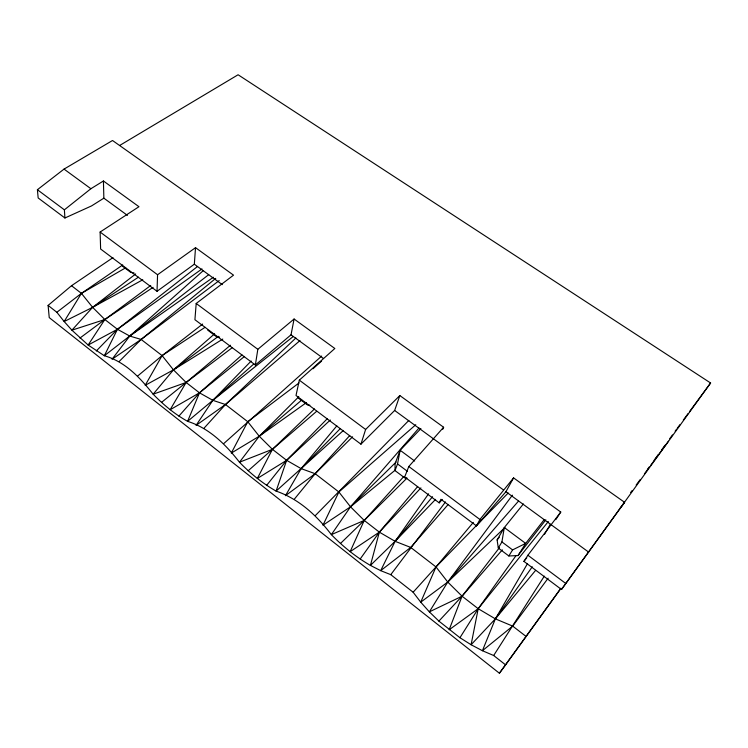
<?xml version="1.0" encoding="UTF-8"?>
<svg xmlns="http://www.w3.org/2000/svg" width="748" height="748" viewBox="0 0 748 748"><rect width="100%" height="100%" fill="white"/><g stroke="black" fill="none" stroke-linecap="round" stroke-linejoin="round"><path stroke-width="1.12" d="M407.034 478.047L404.864 477.981L395 470.586L395.103 463.657L400.133 450.249L420.909 428.585M103.43 180.988L103.86 198.173L91.546 205.915L64.926 217.995L64.384 209.833L90.891 188.72L103.43 180.988L138.96 206.71L100.12 232.039L100.625 249.019L157.024 291.299L157.566 274.75L195.527 247.663L233.526 275.161L196.191 303.473L194.919 319.714L255.358 365.015L291.028 334.814L294.095 319.013L334.833 348.493L299.322 380.162L296.012 395.496L360.938 444.172L394.645 410.465L399.843 395.561L443.62 427.248L442.741 429.315M157.024 291.299L194.33 264.212L195.527 247.663M255.358 365.015L257.826 349.307L294.095 319.013M545.844 519.795L518.018 555.558L508.846 555.97L498.299 548.06L501.917 541.926L504.311 527.546L523.366 503.974M395 470.586L397.525 463.928L400.133 450.249L414.644 461.02M515.905 555.801L478.206 608.704L471.1 644.739L482.413 650.713L493.671 655.51L505.592 664.879L499.402 673.237L49.237 317.61L48.106 305.408L71.518 285.717L112.976 257.639M417.646 486.583L379.348 532.137L370.419 565.404L380.685 570.649L390.774 574.66L413.139 592.238L420.731 602.168L429.361 611.855L438.889 621.111L459.945 637.717L471.1 644.739L495.372 618.867L535.577 570.406M360.938 444.172L365.622 429.464L399.843 395.561M327.194 418.786L286.634 460.319L276.115 491.09C299.181 499.122 316.722 515.475 331.355 534.624C342.949 546.554 356.001 557.073 370.419 565.404L395.112 541.318L435.588 499.365M499.533 547.555L462.068 596.203L449.146 629.788L478.206 608.704L548.34 521.506M443.62 427.248L408.81 466.509L404.668 476.962L439.226 502.871L442.246 499.44M527.555 563.525L495.372 618.867L482.413 650.713L512.698 626.113L548.134 578.195M241.987 354.926L199.492 392.831L187.598 421.339C209.412 428.23 225.69 444.49 239.472 462.217C250.337 473.409 262.52 483.386 276.115 491.09L343.426 430.437M403.78 476.551L364.229 520.421L350.129 551.687L379.348 532.137L420.909 487.92M439.226 502.871L440.899 499.271L476.467 525.881L505.929 491.716L513.586 477.888L560.757 512.043L555.773 519.664M428.576 493.811L395.112 541.318L380.685 570.649L410.708 547.424L448.211 504.451M197.453 266.54L117.436 329.279L104.346 355.739C125.159 361.649 140.026 377.693 153.153 394.196C163.363 404.715 174.742 414.205 187.598 421.339L212.843 400.33L293.169 336.563M314.469 408.95L272.431 449.324L257.321 478.486L286.634 460.319L330.307 420.021M476.467 525.881L479.907 519.486L513.586 477.888M336.834 425.864L301.126 468.622L285.446 495.69L315.17 473.708L352.589 436.813M498.299 548.06L497.111 539.934L504.311 527.546L525.676 543.403L518.018 555.558M544.516 534.334L550.369 524.273M230.449 345.23L186.13 382.48L170.151 409.726L199.492 392.831L244.54 356.413M512.399 495.167L447.762 582.047L429.361 611.855L462.068 596.203L502.319 549.836M508.846 555.97L512.586 549.902L525.676 543.403L544.151 519.71M459.945 637.717L478.206 608.704L462.068 596.203L447.762 582.047L436 566.937L410.708 547.424L395.112 541.318L379.348 532.137L364.229 520.421L350.513 506.817L338.881 491.997L315.17 473.708L301.126 468.622L286.634 460.319L272.431 449.324L259.247 436.224L247.756 421.704L225.485 404.518L212.843 400.33L199.492 392.831L186.13 382.48L173.452 369.858L162.101 355.609L141.138 339.442L129.759 336.058L117.436 329.279L104.842 319.527L92.63 307.344L81.429 293.375L71.518 285.717M544.31 576.147L493.671 655.51M64.926 217.995L38.167 197.977L37.4 189.721L64.038 169.104L112.518 140.502L624.58 502.31L561.477 589.48L523.927 561.383L527.892 555.25L560.757 512.043M150.722 285.493L104.842 319.527L88.133 345.034L104.346 355.739L208.701 274.656M251.16 361.022L212.843 400.33L196.079 425.36L225.485 404.518L299.976 340.602M419.03 427.968L350.513 506.817L331.355 534.624L364.229 520.421L406.398 478.701M478.206 608.704L495.372 618.867L532.277 566.797M360.171 559.037L379.348 532.137M561.477 589.48L710.6 382.995L238.098 74.763L119.624 145.495M499.402 673.237L560.869 588.237M505.592 664.879L560.944 588.395M654.145 460.263L658.212 454.634M661.606 449.95L664.991 445.256M669.731 438.693L672.443 434.943M675.154 431.194L676.51 429.315M390.774 574.66L445.49 501.955M677.192 428.38L679.913 424.668M683.326 420.039L688.104 413.56M689.46 411.709L710.6 382.995M647.955 468.697L649.329 466.827M630.658 492.502L632.032 490.632M636.155 485.041L640.288 479.449M644.411 473.858L648.535 468.257M650.592 465.462L668.469 441.226M620.017 508.49L624.58 502.31M298.798 396.721L259.257 436.224L239.472 462.217L272.431 449.324L316.572 411.363M203.4 270.524L129.759 336.058L112.06 359.227L141.138 339.442L219.22 280.575M523.927 561.383L526.77 557.774M266.681 485.312L286.634 460.319M497.111 539.934L499.29 537.232M294.478 499L315.17 473.708L349.699 435.617M214.62 333.776L173.452 369.858L153.153 394.196L186.13 382.48L232.432 347.54M473.316 522.403L436 566.937L413.139 592.238M395.112 541.318L432.55 496.728M508.21 492.997L436 566.937L420.731 602.168L447.762 582.047L518.42 501.197M178.903 416.094L199.492 392.831M204.176 428.043L225.485 404.518L295.89 337.993M135.678 273.955L92.63 307.344L71.902 330.177L88.133 345.034L117.436 329.279L201.988 268.934M438.889 621.111L462.068 596.203M96.314 350.971L117.436 329.279M301.126 468.622L340.331 428.567M408.838 420.432L315.432 515.466M119.315 361.359L141.138 339.442L215.742 278.368M415.766 424.733L338.881 491.997L322.958 525.218L350.513 506.817L396.094 462.086M340.462 543.497L364.229 520.421M447.762 582.047L504.863 527.592M223.839 443.499L321.659 356.067M313.01 368.764L321.593 361.097M212.843 400.33L253.899 363.902M248.196 470.735L272.431 449.324M298.966 382.985L247.766 421.694L231.3 453.082L259.247 436.224L301.715 400.068M137.81 375.898L162.101 355.609L202.633 324.062M350.513 506.817L395.468 469.931M161.521 402.387L186.13 382.48M48.106 305.408L56.848 312.281L81.429 293.375L122.737 264.96M79.943 338.059L104.842 319.527L153.078 287.344M205.017 327.334L162.101 355.609L145.196 385.314L173.452 369.858L218.388 336.329M259.257 436.224L306.521 402.536M129.759 336.058L213.395 277.228M56.848 312.281L64.16 321.528L92.63 307.344L138.474 277.162M173.452 369.858L222.773 339.078M125.701 267.784L81.429 293.375L64.16 321.528L71.902 330.177L104.842 319.527M92.63 307.344L142.774 279.78M309.878 405.229L307.587 405.023L298.349 398.095M219.613 337.067L216.387 336.628L207.72 330.13M134.06 272.955L130.722 272.375L122.569 266.26M495.372 618.867L512.698 626.113L526.162 636.501M64.038 169.104L90.891 188.72M103.86 198.173L127.45 215.387M194.33 264.212L222.296 284.633M291.028 334.814L323.529 358.544M394.645 410.465L503.498 489.959M505.929 491.716L588.629 552.108M100.12 232.039L157.566 274.75M196.191 303.473L257.826 349.307M299.322 380.162L365.622 429.464M37.4 189.721L64.384 209.833M408.81 466.509L479.907 519.486M527.892 555.25L565.871 583.552M397.525 463.928L407.492 471.371M501.917 541.926L512.586 549.902"/></g></svg>
